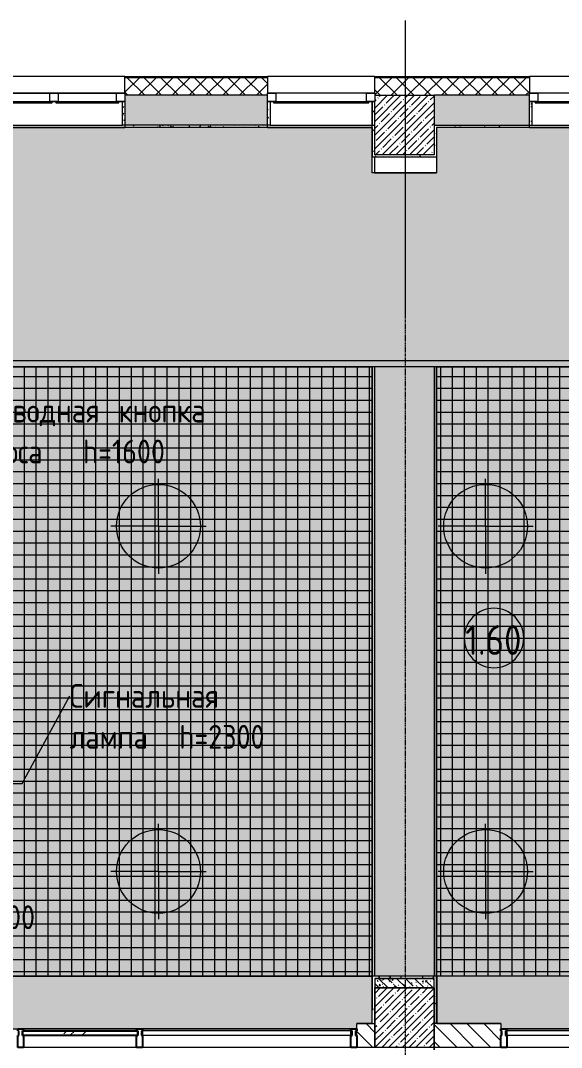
# Model space of a CAD drawing. Header units: millimetres. Extents: x 81610 to 276841, y -8553 to 29000.
# Drawn here: x 102573 to 107120, y 13400 to 22028 of the extents above; entities that cross this region are included whole.
import ezdxf

# ---------------------------------------------------------------- set-up
doc = ezdxf.new("R2010")
doc.units = ezdxf.units.MM
doc.linetypes.add('Осевая', pattern=[31.75, 6.35, -4.7625, 15.875, -4.7625])
for name, color, linetype, lineweight in [('A-ANNO-NOTE', 7, 'Continuous', 9), ('A-AREA-IDEN', 7, 'Continuous', 9), ('A-CLNG-PATT', 7, 'Continuous', 9), ('A-GLAZ', 7, 'Continuous', 9), ('A-GLAZ-1', 7, 'Continuous', 13), ('A-GLAZ-CURT', 7, 'Continuous', 9), ('A-GLAZ-CURT-1', 7, 'Continuous', 25), ('A-GLAZ-CWMG', 7, 'Continuous', 9), ('A-GLAZ-CWMG-1', 7, 'Continuous', 25), ('A-WALL', 7, 'Continuous', 9), ('I-WALL', 7, 'Continuous', 9), ('S-COLS', 7, 'Continuous', 9), ('Оси', 7, 'Continuous', 9), ('Оси-2', 7, 'Осевая', 9)]:
    doc.layers.add(name, color=color, linetype=linetype, lineweight=lineweight)
doc.layers.add('A-ANNO-NOTE-1', color=7, linetype='Continuous', lineweight=9, transparency=1)
doc.layers.add('A-CLNG-PATT-1', color=7, linetype='Continuous', lineweight=9, transparency=1)
for name, color, linetype, lineweight, true_color in [('A-CLNG-1', 7, 'Continuous', 9, 0xeaeaea), ('A-WALL-1', 7, 'Continuous', 9, 0x3c3c3c), ('A-WALL-2', 7, 'Continuous', 9, 0x535353), ('A-WALL-FNSH-1', 7, 'Continuous', 9, 0x3c3c3c), ('G-ANNO-TEXT-1', 7, 'Continuous', 9, 0x3c3c3c), ('I-WALL-1', 7, 'Continuous', 9, 0x535353), ('S-COLS-1', 9, 'Continuous', 9, 0x808080), ('S-COLS-2', 7, 'Continuous', 9, 0x3c3c3c)]:
    doc.layers.add(name, color=color, linetype=linetype, lineweight=lineweight, true_color=true_color)
doc.styles.add('GOST Common', font='GOST_Common.ttf', dxfattribs={"width": 0.9, "height": 250})
doc.styles.add('GOST Common_1', font='GOST_Common.ttf', dxfattribs={"width": 0.9, "height": 200})
pattern_1 = [(45, (0, 0), (-57.024626, 57.024626), []), (45, (57.025, 0), (-57.024626, 57.024626), [100.806, -20.161, 3.353, -16.808])]
pattern_2 = [(0, (0, 0), (121.92, 30.48), [10.058, -81.382, 10.058, -81.382, -487.68]), (0, (0, 0), (121.92, 30.48), [-182.88, 10.058, -172.822, 10.058, -81.382, -213.36]), (0, (0, 0), (121.92, 30.48), [-457.2, 10.058, -50.902, 10.058, -142.342]), (120, (45.72, 15.24), (-87.356454, 90.345817), [10.058, -81.382, 10.058, -81.382, -487.68]), (120, (45.72, 15.24), (-87.356454, 90.345817), [-182.88, 10.058, -172.822, 10.058, -81.382, -213.36]), (120, (45.72, 15.24), (-87.356454, 90.345817), [-457.2, 10.058, -50.902, 10.058, -142.342]), (240, (60.96, 76.2), (-34.563546, -120.825817), [10.058, -81.382, 10.058, -81.382, -487.68]), (240, (60.96, 76.2), (-34.563546, -120.825817), [-182.88, 10.058, -172.822, 10.058, -81.382, -213.36]), (240, (60.96, 76.2), (-34.563546, -120.825817), [-457.2, 10.058, -50.902, 10.058, -142.342])]

# ---------------------------------------------------------------- blocks, each defined once
blk = doc.blocks.new('120_Окно_СКБ_1Ст - 120_Окно_СКБ_1Ст 900х2500_h_ с форточкой-22876038-Сводный план потолков 1 этажа в осях 23-33')
at = {"layer": 'A-GLAZ'}
for p, q in [((450, -57), (-450, -57)), ((-450, -127), (450, -127))]:
    blk.add_line(p, q, dxfattribs=at)
at = {"layer": 'A-GLAZ-1'}
for p, q in [((-450, -127), (-450, -57)), ((-450, -57), (-380, -57)), ((-380, -57), (-380, -127)), ((380, -127), (380, -57)), ((380, -57), (450, -57)), ((450, -57), (450, -127)), ((-380, -127), (-450, -127)), ((-400, -127), (-400, -137)), ((-400, -137), (400, -137)), ((400, -137), (-400, -137)), ((-330, -137), (-330, -127)), ((330, -137), (330, -127)), ((450, -127), (380, -127)), ((400, -137), (400, -127))]:
    blk.add_line(p, q, dxfattribs=at)
blk = doc.blocks.new('Системная панель - Стекло - 40мм-32352622-Сводный план потолков 1 этажа в осях 23-33')
at = {"layer": 'A-GLAZ-CURT'}
h = blk.add_hatch(dxfattribs=at)
h.set_pattern_fill('FP_18', color=256, style=0, pattern_type=2)
h.set_pattern_definition([(225, (103174, 13440), (282.8427, -282.8427), [200, -600]), (225, (103374, 13540), (282.8427, -282.8427), [600, -200]), (225, (102974, 13640), (282.8427, -282.8427), [200, -600])])
h.paths.add_polyline_path([(-485, 40), (-485, 0), (485, 0), (485, 40), (-304.4, 40)])
at = {"layer": 'A-GLAZ-CURT-1'}
for p, q in [((-485, 0), (-485, 40)), ((-485, 40), (485, 40)), ((485, 0), (-485, 0)), ((485, 40), (485, 0))]:
    blk.add_line(p, q, dxfattribs=at)
blk = doc.blocks.new('Прямоугольный импост - Импост структурный с накладкой - 160мм Темный-32352617-Сводный план потолков 1 этажа в осях 23-33')
at = {"layer": 'A-GLAZ-CWMG'}
blk.add_line((105350, 13557), (103599, 13557), dxfattribs=at)
blk = doc.blocks.new('Прямоугольный импост - Импост структурный с накладкой - 160мм Темный-30755591-Сводный план потолков 1 этажа в осях 23-33')
at = {"layer": 'A-GLAZ-CWMG-1'}
for p, q in [((25, 17), (-25, 17)), ((-25, 17), (-25, 0)), ((-25, 0), (-15, 0)), ((-15, 0), (-15, -40)), ((15, 0), (25, 0)), ((15, -40), (15, 0)), ((25, 0), (25, 17)), ((-15, -40), (-25, -40)), ((-25, -40), (-25, -140)), ((25, -40), (15, -40)), ((25, -140), (25, -40)), ((-25, -140), (25, -140))]:
    blk.add_line(p, q, dxfattribs=at)
blk = doc.blocks.new('Прямоугольный импост - Импост структурный с накладкой - 160мм Темный-32352619-Сводный план потолков 1 этажа в осях 23-33')
at = {"layer": 'A-GLAZ-CWMG'}
blk.add_line((103549, 13557), (102599, 13557), dxfattribs=at)
blk = doc.blocks.new('Прямоугольный импост - Импост структурный с накладкой - 160мм Темный-32354017-Сводный план потолков 1 этажа в осях 23-33')
at = {"layer": 'A-GLAZ-CWMG'}
blk.add_line((108409, 13557), (106660, 13557), dxfattribs=at)
blk = doc.blocks.new('Прямоугольный импост - Импост структурный с накладкой - 160мм Темный-32310142-Сводный план потолков 1 этажа в осях 23-33')
at = {"layer": 'A-GLAZ-CWMG-1'}
for p, q in [((0, 17), (-50, 17)), ((-50, 17), (-50, 0)), ((-50, 0), (-40, 0)), ((-40, 0), (-40, -40)), ((-10, 0), (0, 0)), ((-10, -40), (-10, 0)), ((0, 0), (0, 17)), ((-40, -40), (-50, -40)), ((-50, -40), (-50, -140)), ((0, -40), (-10, -40)), ((0, -140), (0, -40)), ((-50, -140), (0, -140))]:
    blk.add_line(p, q, dxfattribs=at)
blk = doc.blocks.new('BSC_Колонна _Прямоугольная - 500х500-23282986-Сводный план потолков 1 этажа в осях 23-33')
at = {"layer": 'S-COLS-1'}
h = blk.add_hatch(dxfattribs=at)
h.set_pattern_fill('FP_24', color=256, style=0, pattern_type=2)
h.set_pattern_definition([(45, (-105800, -21150), (-57.024626, 57.024626), []), (45, (-105742.975, -21150), (-57.024626, 57.024626), [100.806, -20.161, 3.353, -16.808])])
h.paths.add_polyline_path([(-250, -250), (250, -250), (250, 250), (-250, 250), (-250, -7.7)])
at = {"layer": 'S-COLS-2'}
for p, q in [((-250, 250), (250, 250)), ((-250, -250), (-250, 198)), ((250, 250), (250, -250)), ((250, -250), (-250, -250))]:
    blk.add_line(p, q, dxfattribs=at)
blk = doc.blocks.new('120_Окно_СКБ_2Ст_Фрамуга сверху - 120_Окно_СКБ_2Ст_2300х2500_h_ ДОО-23103760-Сводный план потолков 1 этажа в осях 23-33')
at = {"layer": 'A-GLAZ'}
for p, q in [((1150, -57), (-1150, -57)), ((-1080, -57), (1080, -57)), ((-1150, -127), (1150, -127)), ((-1080, -127), (1080, -127))]:
    blk.add_line(p, q, dxfattribs=at)
at = {"layer": 'A-GLAZ-1'}
for p, q in [((-1150, -127), (-1150, -57)), ((-1150, -57), (-1080, -57)), ((-1080, -57), (-1080, -127)), ((520, -127), (520, -57)), ((520, -57), (590, -57)), ((590, -57), (590, -127)), ((1080, -127), (1080, -57)), ((1080, -57), (1150, -57)), ((1150, -57), (1150, -127)), ((-1080, -127), (-1150, -127)), ((-1100, -127), (-1100, -137)), ((-1100, -137), (540, -137)), ((540, -137), (-1100, -137)), ((-1030, -137), (-1030, -127)), ((470, -137), (470, -127)), ((590, -127), (520, -127)), ((540, -137), (540, -127)), ((570, -127), (570, -137)), ((570, -137), (1100, -137)), ((1100, -137), (570, -137)), ((640, -137), (640, -127)), ((1030, -137), (1030, -127)), ((1150, -127), (1080, -127)), ((1100, -137), (1100, -127))]:
    blk.add_line(p, q, dxfattribs=at)
blk = doc.blocks.new('Прямоугольный импост - Импост структурный с накладкой - 160мм Темный-32354021-Сводный план потолков 1 этажа в осях 23-33')
at = {"layer": 'A-GLAZ-CWMG'}
for p, q in [((108409, 13557), (106660, 13557)), ((106660, 13540), (106660, 13500)), ((108409, 13540), (106660, 13540)), ((108409, 13500), (106660, 13500)), ((108409, 13500), (108409, 13540)), ((108409, 13400), (106660, 13400))]:
    blk.add_line(p, q, dxfattribs=at)
blk = doc.blocks.new('Прямоугольный импост - Импост структурный с накладкой - 160мм Темный-32348142-Сводный план потолков 1 этажа в осях 23-33')
at = {"layer": 'A-GLAZ-CWMG-1'}
for p, q in [((-50, 0), (-50, 17)), ((-50, 17), (0, 17)), ((-40, 0), (-50, 0)), ((-40, -40), (-40, 0)), ((0, 0), (-10, 0)), ((-10, 0), (-10, -40)), ((0, 17), (0, 0)), ((-50, -140), (-50, -40)), ((-50, -40), (-40, -40)), ((-10, -40), (0, -40)), ((0, -40), (0, -140)), ((0, -140), (-50, -140))]:
    blk.add_line(p, q, dxfattribs=at)
blk = doc.blocks.new('Прямоугольный импост - Импост структурный с накладкой - 160мм Темный-32352620-Сводный план потолков 1 этажа в осях 23-33')
at = {"layer": 'A-GLAZ-CWMG'}
for p, q in [((105350, 13557), (103599, 13557)), ((103599, 13540), (103599, 13500)), ((105350, 13540), (103599, 13540)), ((105350, 13500), (103599, 13500)), ((105350, 13500), (105350, 13540)), ((105350, 13400), (103599, 13400))]:
    blk.add_line(p, q, dxfattribs=at)
blk = doc.blocks.new('Прямоугольный импост - Импост структурный с накладкой - 160мм Темный-32352621-Сводный план потолков 1 этажа в осях 23-33')
at = {"layer": 'A-GLAZ-CWMG'}
for p, q in [((103549, 13557), (102599, 13557)), ((103549, 13400), (102599, 13400))]:
    blk.add_line(p, q, dxfattribs=at)
blk = doc.blocks.new('Марка_Помещения - Номер-25198446-Сводный план потолков 1 этажа в осях 23-33')
at = {"layer": 'A-AREA-IDEN'}
for start, end in [(360, 180), (180, 360)]:
    blk.add_arc((0, 0), 2.5, start, end, dxfattribs=at)

msp = doc.modelspace()

# ---------------------------------------------------------------- hatches: boundary and pattern name
at = {"layer": 'A-ANNO-NOTE-1'}
h = msp.add_hatch(color=256, dxfattribs=at)
h.paths.add_polyline_path([(103732.5, 17427), (103760.1, 17428), (103787.6, 17431.3), (103814.7, 17436.7), (103841.3, 17444.2), (103867.2, 17453.8), (103892.3, 17465.3), (103916.5, 17478.8), (103939.4, 17494.2), (103961.1, 17511.3), (103981.4, 17530.1), (104000.2, 17550.4), (104017.3, 17572.1), (104032.7, 17595.1), (104046.2, 17619.2), (104057.8, 17644.3), (104067.3, 17670.2), (104074.8, 17696.8), (104080.2, 17723.9), (104083.5, 17751.4), (104084.6, 17779), (104083.5, 17806.6), (104080.2, 17834.1), (104074.8, 17861.2), (104065.8, 17892.3), (104057.8, 17913.7), (104046.2, 17938.8), (104032.7, 17962.9), (104017.3, 17985.9), (103999.6, 18008.4), (103981.4, 18027.9), (103961.1, 18046.7), (103939.4, 18063.8), (103916.5, 18079.2), (103892.3, 18092.7), (103867.2, 18104.2), (103841.3, 18113.8), (103814.7, 18121.3), (103787.6, 18126.7), (103760.1, 18130), (103732.5, 18131), (103704.9, 18130), (103677.4, 18126.7), (103650.3, 18121.3), (103623.7, 18113.8), (103597.8, 18104.2), (103572.7, 18092.7), (103546.8, 18078), (103525.6, 18063.8), (103503.9, 18046.7), (103483.6, 18027.9), (103464.8, 18007.6), (103447.7, 17985.9), (103432.4, 17962.9), (103418.9, 17938.8), (103407.3, 17913.7), (103397.7, 17887.8), (103390.2, 17861.2), (103384.8, 17834.1), (103381.6, 17806.6), (103380.5, 17776.2), (103381.6, 17751.4), (103384.8, 17723.9), (103390.2, 17696.8), (103397.7, 17670.2), (103407.3, 17644.3), (103418.9, 17619.2), (103432.4, 17595.1), (103447.7, 17572.1), (103464.8, 17550.4), (103483.6, 17530.1), (103503.9, 17511.3), (103525.6, 17494.2), (103548.6, 17478.8), (103572.7, 17465.3), (103597.8, 17453.8), (103623.7, 17444.2), (103650.3, 17436.7), (103677.4, 17431.3), (103705.4, 17428), (103723.3, 17427.1)])
h.paths.add_polyline_path([(103732.5, 17479), (103709, 17479.9), (103685.6, 17482.7), (103662.5, 17487.3), (103639.8, 17493.7), (103617.7, 17501.8), (103596.3, 17511.7), (103575.8, 17523.2), (103556.2, 17536.3), (103537.7, 17550.9), (103520.4, 17566.9), (103504.4, 17584.2), (103489.8, 17602.7), (103476.7, 17622.3), (103465.2, 17642.8), (103455.4, 17664.2), (103447.2, 17686.3), (103440.8, 17709), (103436.2, 17732.1), (103433.4, 17755.5), (103432.5, 17779), (103433.4, 17802.5), (103436.2, 17825.9), (103440.8, 17849), (103447.2, 17871.7), (103455.4, 17893.8), (103465.2, 17915.2), (103476.7, 17935.7), (103489.8, 17955.3), (103504.4, 17973.8), (103520.4, 17991.1), (103539.2, 18008.4), (103556.2, 18021.7), (103575.8, 18034.8), (103596.3, 18046.3), (103617.7, 18056.2), (103639.8, 18064.3), (103662.5, 18070.7), (103685.6, 18075.3), (103715.1, 18078.5), (103732.5, 18079), (103756.1, 18078.1), (103779.5, 18075.3), (103802.6, 18070.7), (103825.2, 18064.3), (103847.3, 18056.2), (103868.7, 18046.3), (103889.3, 18034.8), (103908.9, 18021.7), (103927.4, 18007.1), (103944.7, 17991.1), (103960.6, 17973.8), (103975.2, 17955.3), (103988.3, 17935.7), (103999.8, 17915.2), (104010.3, 17892.3), (104017.8, 17871.7), (104024.2, 17849), (104028.8, 17825.9), (104031.6, 17802.5), (104032.5, 17776.2), (104031.6, 17755.5), (104028.8, 17732.1), (104024.2, 17709), (104017.8, 17686.3), (104007.9, 17660.2), (103999.8, 17642.8), (103988.3, 17622.3), (103975.2, 17602.7), (103960.6, 17584.2), (103944.7, 17566.9), (103927.4, 17550.9), (103908.9, 17536.3), (103883.5, 17519.8), (103868.7, 17511.7), (103847.3, 17501.8), (103825.2, 17493.7), (103802.6, 17487.3), (103779.5, 17482.7), (103756.1, 17479.9), (103740.4, 17479.1)])
h = msp.add_hatch(color=256, dxfattribs=at)
h.paths.add_polyline_path([(106482.5, 17427), (106510.1, 17428), (106537.6, 17431.3), (106564.7, 17436.7), (106591.3, 17444.2), (106617.2, 17453.8), (106642.3, 17465.3), (106666.5, 17478.8), (106689.4, 17494.2), (106711.1, 17511.3), (106731.4, 17530.1), (106750.2, 17550.4), (106767.3, 17572.1), (106782.7, 17595.1), (106796.2, 17619.2), (106807.8, 17644.3), (106817.3, 17670.2), (106824.8, 17696.8), (106830.2, 17723.9), (106833.5, 17751.4), (106834.6, 17779), (106833.5, 17806.6), (106830.2, 17834.1), (106824.8, 17861.2), (106815.8, 17892.3), (106807.8, 17913.7), (106796.2, 17938.8), (106782.7, 17962.9), (106767.3, 17985.9), (106750.2, 18007.6), (106731.4, 18027.9), (106711.1, 18046.7), (106689.4, 18063.8), (106666.5, 18079.2), (106642.3, 18092.7), (106617.2, 18104.2), (106591.3, 18113.8), (106564.7, 18121.3), (106537.6, 18126.7), (106510.1, 18130), (106482.5, 18131), (106454.9, 18130), (106427.4, 18126.7), (106400.3, 18121.3), (106373.7, 18113.8), (106347.8, 18104.2), (106322.7, 18092.7), (106298.6, 18079.2), (106275.6, 18063.8), (106253.9, 18046.7), (106233.6, 18027.9), (106214.8, 18007.6), (106197.7, 17985.9), (106182.4, 17962.9), (106168.9, 17938.8), (106157.3, 17913.7), (106147.7, 17887.8), (106140.2, 17861.2), (106134.8, 17834.1), (106131.6, 17806.6), (106130.5, 17776.2), (106131.6, 17751.4), (106134.8, 17723.9), (106140.2, 17696.8), (106147.7, 17670.2), (106157.3, 17644.3), (106168.9, 17619.2), (106182.4, 17595.1), (106197.7, 17572.1), (106214.8, 17550.4), (106233.6, 17530.1), (106253.9, 17511.3), (106275.6, 17494.2), (106298.6, 17478.8), (106322.7, 17465.3), (106347.8, 17453.8), (106373.7, 17444.2), (106400.3, 17436.7), (106427.4, 17431.3), (106455.4, 17428), (106473.3, 17427.1)])
h.paths.add_polyline_path([(106482.5, 17479), (106459, 17479.9), (106435.6, 17482.7), (106408.6, 17488.3), (106389.8, 17493.7), (106367.7, 17501.8), (106346.3, 17511.7), (106325.8, 17523.2), (106306.2, 17536.3), (106287.7, 17550.9), (106270.4, 17566.9), (106254.4, 17584.2), (106239.8, 17602.7), (106226.7, 17622.3), (106215.2, 17642.8), (106205.4, 17664.2), (106197.2, 17686.3), (106190.8, 17709), (106186.2, 17732.1), (106183.4, 17755.5), (106182.5, 17779), (106183.4, 17802.5), (106186.2, 17825.9), (106190.8, 17849), (106197.2, 17871.7), (106205.4, 17893.8), (106215.2, 17915.2), (106226.7, 17935.7), (106240.2, 17955.9), (106254.4, 17973.8), (106270.4, 17991.1), (106289.2, 18008.4), (106306.2, 18021.7), (106325.8, 18034.8), (106346.3, 18046.3), (106367.7, 18056.2), (106389.8, 18064.3), (106412.5, 18070.7), (106435.6, 18075.3), (106459, 18078.1), (106482.5, 18079), (106506.1, 18078.1), (106529.5, 18075.3), (106552.6, 18070.7), (106576.9, 18063.7), (106597.3, 18056.2), (106618.7, 18046.3), (106639.3, 18034.8), (106658.9, 18021.7), (106677.4, 18007.1), (106694.7, 17991.1), (106710.6, 17973.8), (106725.2, 17955.3), (106738.3, 17935.7), (106749.8, 17915.2), (106760.3, 17892.3), (106767.8, 17871.7), (106774.2, 17849), (106778.8, 17825.9), (106781.6, 17802.5), (106782.5, 17776.2), (106781.6, 17755.5), (106778.8, 17732.1), (106774.2, 17709), (106767.8, 17686.3), (106757.9, 17660.2), (106749.8, 17642.8), (106738.3, 17622.3), (106725.2, 17602.7), (106710.6, 17584.2), (106694.7, 17566.9), (106677.4, 17550.9), (106658.9, 17536.3), (106639.3, 17523.2), (106618.7, 17511.7), (106597.3, 17501.8), (106575.2, 17493.7), (106552.6, 17487.3), (106529.5, 17482.7), (106506.1, 17479.9), (106490.4, 17479.1)])
h = msp.add_hatch(color=256, dxfattribs=at)
h.paths.add_polyline_path([(103732.5, 14527), (103760.1, 14528), (103787.6, 14531.3), (103814.7, 14536.7), (103841.3, 14544.2), (103867.2, 14553.8), (103892.3, 14565.3), (103916.5, 14578.8), (103939.4, 14594.2), (103961.1, 14611.3), (103981.4, 14630.1), (104000.2, 14650.4), (104017.3, 14672.1), (104032.7, 14695.1), (104046.2, 14719.2), (104057.8, 14744.3), (104067.3, 14770.2), (104074.8, 14796.8), (104080.2, 14823.9), (104083.5, 14851.4), (104084.6, 14879), (104083.5, 14906.6), (104080.2, 14934.1), (104074.8, 14961.2), (104067.3, 14987.8), (104057.8, 15013.7), (104046.2, 15038.8), (104032.7, 15062.9), (104017.3, 15085.9), (104000.2, 15107.6), (103981.4, 15127.9), (103961.1, 15146.7), (103939.4, 15163.8), (103916.5, 15179.2), (103892.3, 15192.7), (103867.2, 15204.2), (103841.3, 15213.8), (103814.7, 15221.3), (103787.6, 15226.7), (103760.1, 15230), (103732.5, 15231), (103704.9, 15230), (103677.4, 15226.7), (103650.3, 15221.3), (103623.7, 15213.8), (103597.8, 15204.2), (103572.7, 15192.7), (103546.8, 15178), (103525.6, 15163.8), (103503.9, 15146.7), (103483.6, 15127.9), (103464, 15106.6), (103447.7, 15085.9), (103432.4, 15062.9), (103418.9, 15038.8), (103407.3, 15013.7), (103397.7, 14987.8), (103390.2, 14961.2), (103384.8, 14934.1), (103381.6, 14906.6), (103380.5, 14874.4), (103381.6, 14851.4), (103384.8, 14823.9), (103390.2, 14796.8), (103397.7, 14770.2), (103407.3, 14744.3), (103418.9, 14719.2), (103432.4, 14695.1), (103447.7, 14672.1), (103464.8, 14650.4), (103483.6, 14630.1), (103503.9, 14611.3), (103525.6, 14594.2), (103548.6, 14578.8), (103572.7, 14565.3), (103597.8, 14553.8), (103623.7, 14544.2), (103650.3, 14536.7), (103677.4, 14531.3), (103704.9, 14528), (103723.3, 14527.1)])
h.paths.add_polyline_path([(103732.5, 14579), (103709, 14579.9), (103685.6, 14582.7), (103662.5, 14587.3), (103639.8, 14593.7), (103617.7, 14601.8), (103596.3, 14611.7), (103575.8, 14623.2), (103556.2, 14636.3), (103537.7, 14650.9), (103520.4, 14666.9), (103504.4, 14684.2), (103489.8, 14702.7), (103476.7, 14722.3), (103465.2, 14742.8), (103455.4, 14764.2), (103447.2, 14786.3), (103440.8, 14809), (103436.2, 14832.1), (103433.4, 14855.5), (103432.5, 14879), (103433.4, 14902.5), (103436.2, 14925.9), (103440.8, 14949), (103447.2, 14971.7), (103455.4, 14993.8), (103465.2, 15015.2), (103476.7, 15035.7), (103489.8, 15055.3), (103504.4, 15073.8), (103520.4, 15091.1), (103537.7, 15107.1), (103556.2, 15121.7), (103575.8, 15134.8), (103596.3, 15146.3), (103617.7, 15156.2), (103639.8, 15164.3), (103662.5, 15170.7), (103685.6, 15175.3), (103715.1, 15178.5), (103732.5, 15179), (103756.1, 15178.1), (103779.5, 15175.3), (103802.6, 15170.7), (103825.2, 15164.3), (103847.3, 15156.2), (103868.7, 15146.3), (103889.3, 15134.8), (103908.9, 15121.7), (103928, 15106.6), (103944.7, 15091.1), (103960.6, 15073.8), (103975.2, 15055.3), (103988.3, 15035.7), (103999.8, 15015.2), (104011, 14990.5), (104017.8, 14971.7), (104024.2, 14949), (104028.8, 14925.9), (104031.6, 14902.5), (104032.5, 14874.4), (104031.6, 14855.5), (104028.8, 14832.1), (104024.2, 14809), (104017.8, 14786.3), (104007.2, 14758.4), (103999.8, 14742.8), (103988.3, 14722.3), (103975.2, 14702.7), (103960.6, 14684.2), (103944.7, 14666.9), (103927.4, 14650.9), (103908.9, 14636.3), (103883.5, 14619.8), (103868.7, 14611.7), (103847.3, 14601.8), (103825.2, 14593.7), (103802.6, 14587.3), (103779.5, 14582.7), (103756.1, 14579.9), (103740.4, 14579.1)])
h = msp.add_hatch(color=256, dxfattribs=at)
h.paths.add_polyline_path([(106482.5, 14527), (106510.1, 14528), (106537.6, 14531.3), (106564.7, 14536.7), (106591.3, 14544.2), (106617.2, 14553.8), (106642.3, 14565.3), (106666.5, 14578.8), (106689.4, 14594.2), (106711.1, 14611.3), (106731.4, 14630.1), (106750.2, 14650.4), (106767.3, 14672.1), (106782.7, 14695.1), (106796.2, 14719.2), (106807.8, 14744.3), (106817.3, 14770.2), (106824.8, 14796.8), (106830.2, 14823.9), (106833.5, 14851.4), (106834.6, 14879), (106833.5, 14906.6), (106830.2, 14934.1), (106824.8, 14961.2), (106816.4, 14990.5), (106807.8, 15013.7), (106796.2, 15038.8), (106782.7, 15062.9), (106767.3, 15085.9), (106750.2, 15107.6), (106731.4, 15127.9), (106711.1, 15146.7), (106689.4, 15163.8), (106666.5, 15179.2), (106642.3, 15192.7), (106617.2, 15204.2), (106591.3, 15213.8), (106564.7, 15221.3), (106537.6, 15226.7), (106510.1, 15230), (106482.5, 15231), (106454.9, 15230), (106427.4, 15226.7), (106400.3, 15221.3), (106373.7, 15213.8), (106347.8, 15204.2), (106322.7, 15192.7), (106298.6, 15179.2), (106275.6, 15163.8), (106253.9, 15146.7), (106233.6, 15127.9), (106214, 15106.6), (106197.7, 15085.9), (106182.4, 15062.9), (106168.9, 15038.8), (106157.3, 15013.7), (106147.7, 14987.8), (106140.2, 14961.2), (106134.8, 14934.1), (106131.6, 14906.6), (106130.5, 14874.4), (106131.6, 14851.4), (106134.8, 14823.9), (106140.2, 14796.8), (106147.7, 14770.2), (106157.3, 14744.3), (106168.9, 14719.2), (106182.4, 14695.1), (106197.7, 14672.1), (106214.8, 14650.4), (106233.6, 14630.1), (106253.9, 14611.3), (106275.6, 14594.2), (106298.6, 14578.8), (106322.7, 14565.3), (106347.8, 14553.8), (106373.7, 14544.2), (106400.3, 14536.7), (106427.4, 14531.3), (106454.9, 14528), (106473.3, 14527.1)])
h.paths.add_polyline_path([(106482.5, 14579), (106459, 14579.9), (106435.6, 14582.7), (106408.6, 14588.3), (106389.8, 14593.7), (106367.7, 14601.8), (106346.3, 14611.7), (106325.8, 14623.2), (106306.2, 14636.3), (106287.7, 14650.9), (106270.4, 14666.9), (106254.4, 14684.2), (106239.8, 14702.7), (106226.7, 14722.3), (106215.2, 14742.8), (106205.4, 14764.2), (106197.2, 14786.3), (106190.8, 14809), (106186.2, 14832.1), (106183.4, 14855.5), (106182.5, 14879), (106183.4, 14902.5), (106186.2, 14925.9), (106190.8, 14949), (106197.2, 14971.7), (106205.4, 14993.8), (106215.2, 15015.2), (106226.7, 15035.7), (106240.2, 15055.9), (106254.4, 15073.8), (106270.4, 15091.1), (106287.7, 15107.1), (106306.2, 15121.7), (106325.8, 15134.8), (106346.3, 15146.3), (106367.7, 15156.2), (106389.8, 15164.3), (106412.5, 15170.7), (106435.6, 15175.3), (106459, 15178.1), (106482.5, 15179), (106506.1, 15178.1), (106529.5, 15175.3), (106552.6, 15170.7), (106576.9, 15163.7), (106597.3, 15156.2), (106618.7, 15146.3), (106639.3, 15134.8), (106658.9, 15121.7), (106678, 15106.6), (106694.7, 15091.1), (106710.6, 15073.8), (106725.2, 15055.3), (106738.3, 15035.7), (106749.8, 15015.2), (106761, 14990.5), (106767.8, 14971.7), (106774.2, 14949), (106778.8, 14925.9), (106781.6, 14902.5), (106782.5, 14874.4), (106781.6, 14855.5), (106778.8, 14832.1), (106774.2, 14809), (106767.8, 14786.3), (106757.2, 14758.4), (106749.8, 14742.8), (106738.3, 14722.3), (106725.2, 14702.7), (106710.6, 14684.2), (106694.7, 14666.9), (106677.4, 14650.9), (106658.9, 14636.3), (106639.3, 14623.2), (106618.7, 14611.7), (106597.3, 14601.8), (106575.2, 14593.7), (106552.6, 14587.3), (106529.5, 14582.7), (106506.1, 14579.9), (106490.4, 14579.1)])
at = {"layer": 'A-CLNG-PATT'}
h = msp.add_hatch(dxfattribs=at)
h.set_pattern_fill('FP_35', color=256, style=0, pattern_type=2)
h.set_pattern_definition([(0, (109305, 16338.5), (0, -100), []), (270, (109305, 16338.5), (-100, -6e-15), [])])
h.paths.add_polyline_path([(117790, 13620), (117790, 16229), (116120.4, 16229), (116121, 13620), (117773, 13620)])
h.paths.add_polyline_path([(115580, 14000), (115580, 16293), (111070, 16293), (111070, 14000), (115499, 14000)])
h.paths.add_polyline_path([(106071.9, 14000), (110529, 14000), (110529, 19120), (106070, 19120), (106070, 14000)])
h.paths.add_polyline_path([(105530, 14000), (105530, 19120), (100820, 19120), (100821, 17750), (101418, 17750), (101418, 14000), (104725.2, 14000)])
h.paths.add_polyline_path([(117774, 15525), (117774, 15575), (117789, 15575), (117789, 15525)])
h.paths.add_polyline_path([(101419, 15575), (101419, 15675), (101439, 15675), (101439, 15575)])
h.paths.add_polyline_path([(101439, 16325), (101419, 16325), (101419, 16425), (101439, 16425)])
at = {"layer": 'A-CLNG-PATT-1'}
for points in [[(110112.1, 19120), (110529, 19120), (110529, 20870), (110329, 20870), (110329, 21130), (108490, 21130), (108490, 20750), (108130, 20750), (108130, 21130), (106070, 21129), (106070, 20750), (105530, 20750), (105530, 21130), (101181, 21130), (101181, 20754), (100821, 20754), (100821, 19120), (108765.4, 19120)], [(106050, 14000), (106070, 14000), (106070, 19120), (105530, 19120), (105530, 14000), (105550, 14000)], [(105350, 13557), (105400, 13557), (105400, 13600), (105530, 13600), (105530, 14000), (101418, 14000), (101418, 13557), (104725.2, 13557)], [(109789, 13557), (109829, 13557), (109830, 14000), (106070, 14000), (106070, 13600), (106610, 13600), (106610, 13557), (109779, 13557)]]:
    msp.add_hatch(color=256, dxfattribs=at).paths.add_polyline_path(points)
h = msp.add_hatch(color=256, dxfattribs=at)
h.paths.add_polyline_path([(117790, 13620), (117790, 16229), (116120.4, 16229), (116121, 13620), (117773, 13620)])
h.paths.add_polyline_path([(115580, 14000), (115580, 16293), (111070, 16293), (111070, 14000), (115499, 14000)])
h.paths.add_polyline_path([(106071.9, 14000), (110529, 14000), (110529, 19120), (106070, 19120), (106070, 14000)])
h.paths.add_polyline_path([(105530, 14000), (105530, 19120), (100820, 19120), (100821, 17750), (101418, 17750), (101418, 14000), (104725.2, 14000)])
h.paths.add_polyline_path([(117774, 15525), (117774, 15575), (117789, 15575), (117789, 15525)])
h.paths.add_polyline_path([(101419, 15575), (101419, 15675), (101439, 15675), (101439, 15575)])
h.paths.add_polyline_path([(101439, 16325), (101419, 16325), (101419, 16425), (101439, 16425)])
at = {"layer": 'A-WALL'}
h = msp.add_hatch(dxfattribs=at)
h.set_pattern_fill('FP_5', color=256, style=0, pattern_type=2)
h.set_pattern_definition([(45, (0, 0), (-70.71068, 70.71068), []), (135, (0, 0), (-70.71068, -70.71068), [])])
h.paths.add_polyline_path([(111235.1, 21400), (111126.6, 21550), (110941.5, 21550), (111050, 21400)])
h.paths.add_polyline_path([(110803.2, 21400), (110694.6, 21550), (109950, 21550), (109950, 21400), (110350, 21400)])
h.paths.add_polyline_path([(109050, 21400), (109050, 21550), (107750, 21550), (107750, 21400), (108765.4, 21400)])
h.paths.add_polyline_path([(106050, 21400), (106850, 21400), (106850, 21550), (105550, 21550), (105550, 21400)])
h.paths.add_polyline_path([(104650, 21400), (104650, 21550), (103450, 21550), (103450, 21400)])
h.paths.add_polyline_path([(101150, 21400), (101150, 21550), (96610, 21550), (96610, 21400), (100800, 21400)])
h.paths.add_polyline_path([(93278, 21400), (93310, 21400), (93310, 21550), (93060, 21550), (93060, 21400)])
at = {"layer": 'I-WALL'}
h = msp.add_hatch(dxfattribs=at)
h.set_pattern_fill('FP_2', color=256, style=0, pattern_type=2)
h.set_pattern_definition(pattern_1)
h.paths.add_polyline_path([(110350, 21150), (110350, 21400), (109950, 21400), (109950, 21150), (110112.1, 21150)])
h.paths.add_polyline_path([(109050, 21150), (109050, 21400), (107750, 21400), (107750, 21150), (108765.4, 21150)])
h.paths.add_polyline_path([(106850, 21150), (106850, 21400), (106050, 21400), (106050, 21150), (106071.9, 21150)])
h.paths.add_polyline_path([(104650, 21150), (104650, 21400), (103450, 21400), (103450, 21150)])
h.paths.add_polyline_path([(100800, 21150), (101150, 21150), (101150, 21400), (100800, 21400), (100800, 21348)])
h = msp.add_hatch(dxfattribs=at)
h.set_pattern_fill('FP_31', color=256, style=0, pattern_type=2)
h.set_pattern_definition(pattern_2)
h.paths.add_polyline_path([(103450, 21150), (103450, 21348), (103430, 21348), (103430, 21150)])
h = msp.add_hatch(dxfattribs=at)
h.set_pattern_fill('FP_31', color=256, style=0, pattern_type=2)
h.set_pattern_definition(pattern_2)
h.paths.add_polyline_path([(104670, 21150), (104670, 21348), (104650, 21348), (104650, 21150)])
h = msp.add_hatch(dxfattribs=at)
h.set_pattern_fill('FP_31', color=256, style=0, pattern_type=2)
h.set_pattern_definition(pattern_2)
h.paths.add_polyline_path([(105550, 21150), (105550, 21348), (105530, 21348), (105530, 21150)])
h = msp.add_hatch(dxfattribs=at)
h.set_pattern_fill('FP_31', color=256, style=0, pattern_type=2)
h.set_pattern_definition(pattern_2)
h.paths.add_polyline_path([(106870, 21150), (106870, 21348), (106850, 21348), (106850, 21150)])
h = msp.add_hatch(dxfattribs=at)
h.set_pattern_fill('FP_31', color=256, style=0, pattern_type=2)
h.set_pattern_definition(pattern_2)
h.paths.add_polyline_path([(104650, 21130), (104650, 21150), (103450, 21150), (103450, 21130)])
h = msp.add_hatch(dxfattribs=at)
h.set_pattern_fill('FP_31', color=256, style=0, pattern_type=2)
h.set_pattern_definition(pattern_2)
h.paths.add_polyline_path([(105550, 20880), (105550, 21150), (105530, 21150), (105530, 20880)])
h = msp.add_hatch(dxfattribs=at)
h.set_pattern_fill('FP_31', color=256, style=0, pattern_type=2)
h.set_pattern_definition(pattern_2)
h.paths.add_polyline_path([(106050, 20900), (106070, 20900), (106070, 21150), (106050, 21150), (106050, 21142.3)])
h = msp.add_hatch(dxfattribs=at)
h.set_pattern_fill('FP_31', color=256, style=0, pattern_type=2)
h.set_pattern_definition(pattern_2)
h.paths.add_polyline_path([(107750, 21130), (108150, 21130), (108150, 21150), (107750, 21150), (107750, 21142.3)])
h.paths.add_polyline_path([(106850, 21130), (106850, 21150), (106070, 21150), (106070, 21130), (106083, 21130)])
h = msp.add_hatch(dxfattribs=at)
h.set_pattern_fill('FP_31', color=256, style=0, pattern_type=2)
h.set_pattern_definition(pattern_2)
h.paths.add_polyline_path([(106070, 20880), (106070, 20900), (105550, 20900), (105550, 20880), (106050, 20880)])
h = msp.add_hatch(dxfattribs=at)
h.set_pattern_fill('FP_31', color=256, style=0, pattern_type=2)
h.set_pattern_definition(pattern_2)
h.paths.add_polyline_path([(105550, 13980), (106050, 13980), (106050, 14000), (105530, 14000), (105530, 13980)])
h = msp.add_hatch(dxfattribs=at)
h.set_pattern_fill('FP_31', color=256, style=0, pattern_type=2)
h.set_pattern_definition(pattern_2)
h.paths.add_polyline_path([(105530, 13600), (105550, 13600), (105550, 13980), (105530, 13980), (105530, 13713.7)])
h = msp.add_hatch(dxfattribs=at)
h.set_pattern_fill('FP_6', color=256, style=0, pattern_type=2)
h.set_pattern_definition([(135, (0, 0), (-75.43415, -75.43415), [106.68, -17.78, 3.556, -17.78]), (135, (0, 75.39), (-75.43415, -75.43415), []), (50, (0, 0), (127.52922, -11.15758), [13.335, -146.685]), (355, (0, 0), (-24.66966, 133.74002), [10.668, -117.348]), (100.451, (10.63, -0.93), (102.85973, 122.58178), [11.333, -124.663]), (46.184, (0, 35.56), (189.75516, -29.43036), [20.002, -220.027]), (96.636, (15.81, 33.1), (166.1822, 173.1996), [17, -186.995]), (351.184, (0, 35.56), (166.18393, 173.19757), [16.002, -176.022]), (21, (17.78, 26.67), (106.13027, -71.58603), [13.335, -146.685]), (326, (17.78, 26.67), (43.26188, 128.93175), [10.668, -117.348]), (71.451, (26.62, 20.7), (149.39198, 57.34505), [11.333, -124.663]), (37.5, (0, 0), (2.162228, 59.188357), [3.353, -112.573, 3.353, -115.773, -117.792]), (37.5, (0, 0), (2.162228, 59.188357), [-235.052, 3.353, -114.44]), (7.5, (0, 0), (46.773857, 70.126152), [3.353, -64.567, 3.353, -109.906, -44.894]), (7.5, (0, 0), (46.773857, 70.126152), [-181.178, 3.353, -41.542]), (327.5, (-39.65, 0), (94.913671, -4.010093), [3.353, -41.097, 3.353, -135.331, -184.023]), (327.5, (-39.65, 0), (94.913671, -4.010093), [-183.134, 3.353, -180.67]), (317.5, (-57.43, 0), (103.69057, 17.79882), [3.353, -54.432, 3.353, -88.748, -130.683]), (317.5, (-57.43, 0), (103.69057, 17.79882), [-149.885, 3.353, -127.33])])
h.paths.add_polyline_path([(106050, 13900), (106050, 13980), (105550, 13980), (105550, 13900)])
h = msp.add_hatch(dxfattribs=at)
h.set_pattern_fill('FP_31', color=256, style=0, pattern_type=2)
h.set_pattern_definition(pattern_2)
h.paths.add_polyline_path([(106070, 13600), (106070, 14000), (106050, 14000), (106050, 13600)])
h = msp.add_hatch(dxfattribs=at)
h.set_pattern_fill('FP_4', color=256, style=0, pattern_type=2)
h.set_pattern_definition([(135, (0, 0), (-70.71068, -70.71068), [])])
h.paths.add_polyline_path([(110550, 13400), (110550, 13600), (109829, 13600), (109829, 13400), (110112.1, 13400)])
h.paths.add_polyline_path([(105400, 13400), (105550, 13400), (105550, 13600), (105400, 13600)])
h.paths.add_polyline_path([(106050, 13400), (106610, 13400), (106610, 13600), (106050, 13600)])
h.paths.add_polyline_path([(101100, 13400), (101398, 13400), (101398, 13600), (101100, 13600)])
at = {"layer": 'S-COLS-1'}
h = msp.add_hatch(dxfattribs=at)
h.set_pattern_fill('FP_2', color=256, style=0, pattern_type=2)
h.set_pattern_definition(pattern_1)
h.paths.add_polyline_path([(105550, 13400), (106050, 13400), (106050, 13900), (105550, 13900), (105550, 13600)])

# ---------------------------------------------------------------- linework, layer by layer
at = {"layer": 'A-ANNO-NOTE'}
for p, q in [((103732.5, 17779), (103732.5, 18179)), ((106482.5, 17779), (106482.5, 18179)), ((103732.5, 17779), (103332.5, 17779)), ((103732.5, 17779), (103732.5, 17379)), ((103732.5, 17779), (104132.5, 17779)), ((106482.5, 17779), (106082.5, 17779)), ((106482.5, 17779), (106482.5, 17379)), ((106482.5, 17779), (106882.5, 17779)), ((103732.5, 14879), (103732.5, 15279)), ((106482.5, 14879), (106482.5, 15279)), ((103732.5, 14879), (103332.5, 14879)), ((103732.5, 14879), (103732.5, 14479)), ((103732.5, 14879), (104132.5, 14879)), ((106482.5, 14879), (106082.5, 14879)), ((106482.5, 14879), (106482.5, 14479)), ((106482.5, 14879), (106882.5, 14879))]:
    msp.add_line(p, q, dxfattribs=at)
for centre in [(103732.5, 17779), (106482.5, 17779), (103732.5, 14879), (106482.5, 14879)]:
    msp.add_circle(centre, 352, dxfattribs=at)
at = {"layer": 'A-CLNG-1'}
for p, q in [((104670.2, 21348), (104670.2, 21150)), ((104670.5, 21348), (104670.5, 21150)), ((105528.7, 21150), (105528.7, 21348)), ((106870.2, 21348), (106870.2, 21150)), ((106870.5, 21348), (106870.5, 21150)), ((101170.5, 21150), (103429, 21150)), ((104670.5, 21150), (105529, 21150)), ((106870.5, 21150), (107729, 21150)), ((104650, 21130), (101181, 21130)), ((108130, 21130), (106070, 21130)), ((106070, 21129), (106070, 20750)), ((105530, 20750), (105530, 20880)), ((106070, 20750), (105530, 20750)), ((105530, 19120), (100821, 19120)), ((110529, 19120), (106070, 19120)), ((106070, 13600), (106070, 19120)), ((101418, 14000), (105530, 14000)), ((110529, 14000), (101418, 14000)), ((105530, 14000.5), (105530, 14000)), ((109830, 14000), (106070, 14000)), ((105530, 13600), (105530, 13713.7)), ((102031.7, 13557), (105400, 13557)), ((106610, 13557), (109829, 13557))]:
    msp.add_line(p, q, dxfattribs=at)
at = {"layer": 'A-WALL'}
for p, q in [((103450, 21553), (104650, 21553)), ((103450, 21550), (104650, 21550)), ((105550, 21553), (106850, 21553)), ((105550, 21550), (106850, 21550)), ((104650, 21400), (103450, 21400)), ((106850, 21400), (106050, 21400)), ((104670, 21150), (103430, 21150)), ((106070, 21129), (106070, 21130)), ((106050, 13980), (105550, 13980)), ((105550, 13980), (106050, 13980))]:
    msp.add_line(p, q, dxfattribs=at)
at = {"layer": 'A-WALL-1'}
for p, q in [((103450, 21418), (103450, 21550)), ((104650, 21550), (104650, 21418)), ((105550, 21418), (105550, 21550)), ((106850, 21550), (106850, 21418)), ((103430, 21150), (103430, 21348)), ((103450, 21348), (103450, 21130)), ((104650, 21130), (104650, 21348)), ((104670, 21348), (104670, 21150)), ((106850, 21130), (106850, 21348)), ((106870, 21348), (106870, 21150)), ((105530, 21130), (105530, 21150)), ((105530, 21150), (105550, 21150)), ((106050, 21150), (106870, 21150)), ((106070, 20880), (105530, 20880)), ((105550, 13980), (105550, 13400)), ((106050, 13400), (106050, 13980)), ((106050, 13900), (105550, 13900)), ((105400, 13400), (105400, 13600)), ((105529, 13600), (105550, 13600)), ((106070, 13600), (106050, 13600)), ((106610, 13600), (106610, 13400)), ((105550, 13400), (105400, 13400)), ((106610, 13400), (106050, 13400))]:
    msp.add_line(p, q, dxfattribs=at)
at = {"layer": 'A-WALL-2'}
for p, q in [((103450, 21558), (101150, 21558)), ((105550, 21558), (104650, 21558)), ((107750, 21558), (106850, 21558))]:
    msp.add_line(p, q, dxfattribs=at)
at = {"layer": 'A-WALL-FNSH-1'}
for p, q in [((103450, 21550), (103450, 21558)), ((103450, 21558), (104650, 21558)), ((104650, 21558), (104650, 21550)), ((105550, 21550), (105550, 21558)), ((105550, 21558), (106850, 21558)), ((106850, 21558), (106850, 21550)), ((103429, 21150), (103429, 21348)), ((104671, 21348), (104671, 21150)), ((105529, 21150), (105529, 21348)), ((105530, 21348), (105530, 21150)), ((106871, 21348), (106871, 21150)), ((103430, 21150), (103429, 21150)), ((104670.5, 21150), (104670, 21150)), ((105530, 21150), (105529, 21150)), ((106870.5, 21150), (106870, 21150)), ((103450, 21129), (103450, 21130)), ((104650, 21129), (103450, 21129)), ((104650, 21130), (104650, 21129)), ((105529, 20879), (105529, 21129)), ((105530, 21130), (105530, 20880)), ((106850, 21129), (106071, 21129)), ((106850, 21130), (106850, 21129)), ((106071, 20879), (105529, 20879)), ((105529, 14001), (106071, 14001)), ((105529, 13601), (105529, 14000.5)), ((105530, 14000), (105530, 13713.7)), ((106071, 14000.5), (106071, 13601)), ((105400, 13600), (105400, 13601)), ((105400, 13601), (105529, 13601)), ((105529, 13600), (105400, 13600)), ((105530, 13600.5), (105529, 13600.5)), ((105529, 13600.5), (105529, 13600)), ((106610, 13600), (106070, 13600)), ((106071, 13601), (106610, 13601)), ((106610, 13601), (106610, 13600)), ((106050, 13380), (106050, 13400)), ((106051, 13400), (106051, 13380))]:
    msp.add_line(p, q, dxfattribs=at)
at = {"layer": 'G-ANNO-TEXT-1'}
for p, q in [((102586.7, 15618.8), (102986.4, 16353.9)), ((101605.1, 15618.8), (102586.7, 15618.8))]:
    msp.add_line(p, q, dxfattribs=at)
at = {"layer": 'I-WALL-1'}
for p, q in [((101171, 21129), (103450, 21129)), ((105530, 21130), (104650, 21130)), ((104650, 21129), (105529, 21129)), ((105529, 21130), (105529, 21129)), ((106070, 21129), (106071, 21129)), ((106071, 20759.5), (106071, 21129)), ((106850, 21129), (107750, 21129)), ((105549, 20880), (105549, 20750)), ((105550, 20750), (105550, 20880)), ((105549, 20748), (105549, 20749)), ((105549, 20748), (106070, 20748)), ((106070, 20749), (105550, 20749)), ((106071, 20759.5), (106070, 20759.5)), ((106070, 20749), (106070, 20748)), ((110529, 19170), (100821, 19170)), ((100820.5, 19119), (105529, 19119)), ((110529, 19120), (100821, 19120)), ((105529, 19120), (105529, 14000.5)), ((105530, 14000.5), (105530, 19120)), ((105550, 14000), (105550, 19120)), ((106050, 19120), (106050, 14000)), ((106071, 14000.5), (106071, 19120)), ((106071, 19119), (110530, 19119))]:
    msp.add_line(p, q, dxfattribs=at)
at = {"layer": 'S-COLS'}
for p, q in [((105550, 13400), (105550, 13600)), ((106050, 13600), (106050, 13400))]:
    msp.add_line(p, q, dxfattribs=at)
at = {"layer": 'S-COLS-2'}
for p, q in [((105550, 13600), (105550, 13900)), ((105550, 13900), (106050, 13900)), ((106050, 13900), (106050, 13600)), ((106050, 13400), (105550, 13400))]:
    msp.add_line(p, q, dxfattribs=at)
at = {"layer": 'Оси'}
msp.add_line((105810, 19528.3), (105810, 22028.3), dxfattribs=at)
at = {"layer": 'Оси-2'}
msp.add_line((105810, 593.7), (105810, 19528.3), dxfattribs=at)

# ---------------------------------------------------------------- block references
at = {"layer": 'A-AREA-IDEN', "xscale": 99.99999999999993, "yscale": 99.99999999999993, "zscale": 99.99999999999993}
msp.add_blockref('Марка_Помещения - Номер-25198446-Сводный план потолков 1 этажа в осях 23-33', (106552.6, 16840.1), dxfattribs=at)
at = {"layer": 'A-GLAZ'}
for name, p in [('120_Окно_СКБ_2Ст_Фрамуга сверху - 120_Окно_СКБ_2Ст_2300х2500_h_ ДОО-23103760-Сводный план потолков 1 этажа в осях 23-33', (102300, 21475)), ('120_Окно_СКБ_1Ст - 120_Окно_СКБ_1Ст 900х2500_h_ с форточкой-22876038-Сводный план потолков 1 этажа в осях 23-33', (105100, 21475)), ('120_Окно_СКБ_1Ст - 120_Окно_СКБ_1Ст 900х2500_h_ с форточкой-22876038-Сводный план потолков 1 этажа в осях 23-33', (107300, 21475))]:
    msp.add_blockref(name, p, dxfattribs=at)
at = {"layer": 'A-GLAZ-CURT', "rotation": 180}
msp.add_blockref('Системная панель - Стекло - 40мм-32352622-Сводный план потолков 1 этажа в осях 23-33', (103074, 13540), dxfattribs=at)
at = {"layer": 'A-GLAZ-CWMG', "extrusion": (0, 0, -1)}
for name, p in [('Прямоугольный импост - Импост структурный с накладкой - 160мм Темный-30755591-Сводный план потолков 1 этажа в осях 23-33', (-102574, 13540)), ('Прямоугольный импост - Импост структурный с накладкой - 160мм Темный-30755591-Сводный план потолков 1 этажа в осях 23-33', (-103574, 13540)), ('Прямоугольный импост - Импост структурный с накладкой - 160мм Темный-32310142-Сводный план потолков 1 этажа в осях 23-33', (-106610, 13540))]:
    msp.add_blockref(name, p, dxfattribs=at)
at = {"layer": 'A-GLAZ-CWMG'}
for name, p in [('Прямоугольный импост - Импост структурный с накладкой - 160мм Темный-32352619-Сводный план потолков 1 этажа в осях 23-33', (0, 0)), ('Прямоугольный импост - Импост структурный с накладкой - 160мм Темный-32352621-Сводный план потолков 1 этажа в осях 23-33', (0, 0)), ('Прямоугольный импост - Импост структурный с накладкой - 160мм Темный-32352617-Сводный план потолков 1 этажа в осях 23-33', (0, 0)), ('Прямоугольный импост - Импост структурный с накладкой - 160мм Темный-32352620-Сводный план потолков 1 этажа в осях 23-33', (0, 0)), ('Прямоугольный импост - Импост структурный с накладкой - 160мм Темный-32348142-Сводный план потолков 1 этажа в осях 23-33', (105400, 13540)), ('Прямоугольный импост - Импост структурный с накладкой - 160мм Темный-32354017-Сводный план потолков 1 этажа в осях 23-33', (0, 0)), ('Прямоугольный импост - Импост структурный с накладкой - 160мм Темный-32354021-Сводный план потолков 1 этажа в осях 23-33', (0, 0))]:
    msp.add_blockref(name, p, dxfattribs=at)
at = {"layer": 'S-COLS'}
msp.add_blockref('BSC_Колонна _Прямоугольная - 500х500-23282986-Сводный план потолков 1 этажа в осях 23-33', (105800, 21150), dxfattribs=at)

# ---------------------------------------------------------------- texts
at = {"layer": 'A-AREA-IDEN', "insert": (106310.8, 16948.7), "char_height": 250, "width": 606.076, "attachment_point": 1, "style": 'GOST Common'}
msp.add_mtext('1.60', dxfattribs=at)
at = {"layer": 'G-ANNO-TEXT-1', "char_height": 200, "attachment_point": 1, "style": 'GOST Common_1'}
for s, insert, width in [('Проводная', (102123.5, 18850.9), 1464.683), ('\\fGOST Common|b0|i0|c204|p34|;\\W.9; ', (103331.9, 18850.9), 79.367), ('\\fGOST Common|b0|i0|c204|p34|;\\W.9; ', (104201.1, 18850.9), 79.367), ('кнопка', (103397.4, 18850.9), 974.05), ('сброса', (102123.5, 18506.9), 916.329), ('  h=1600', (102879.5, 18506.9), 1060.633), ('Сигнальная', (102986.4, 16453.9), 1616.202), ('\\fGOST Common|b0|i0|c204|p34|;\\W.9; ', (104319.9, 16453.9), 79.367), ('лампа', (102986.4, 16109.9), 851.392), ('  h=2300', (103688.9, 16109.9), 1103.924), ('h=1.600', (101955.6, 14593.9), 966.835)]:
    msp.add_mtext(s, dxfattribs=dict(at, insert=insert, width=width))

doc.saveas('drawing.dxf')
